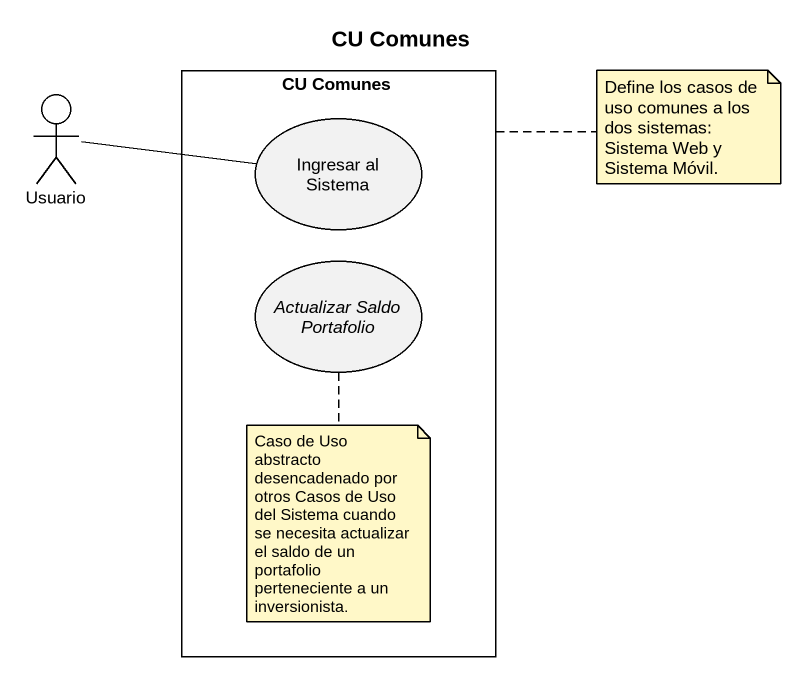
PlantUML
@startuml
title CU Comunes
rectangle "CU Comunes" as CU_Comunes {
  usecase "Ingresar al Sistema" as Ingresar_al_Sistema
  usecase "Actualizar Saldo Portafolio" as Actualizar_Saldo_Portafolio
}
actor Usuario
Usuario -right- Ingresar_al_Sistema
note top of CU_Comunes : Define los casos de uso comunes a los dos sistemas: Sistema Web y Sistema Móvil.
note bottom of Actualizar_Saldo_Portafolio : Caso de Uso abstracto desencadenado por otros Casos de Uso del Sistema cuando se necesita actualizar el saldo de un portafolio perteneciente a un inversionista.
@enduml
